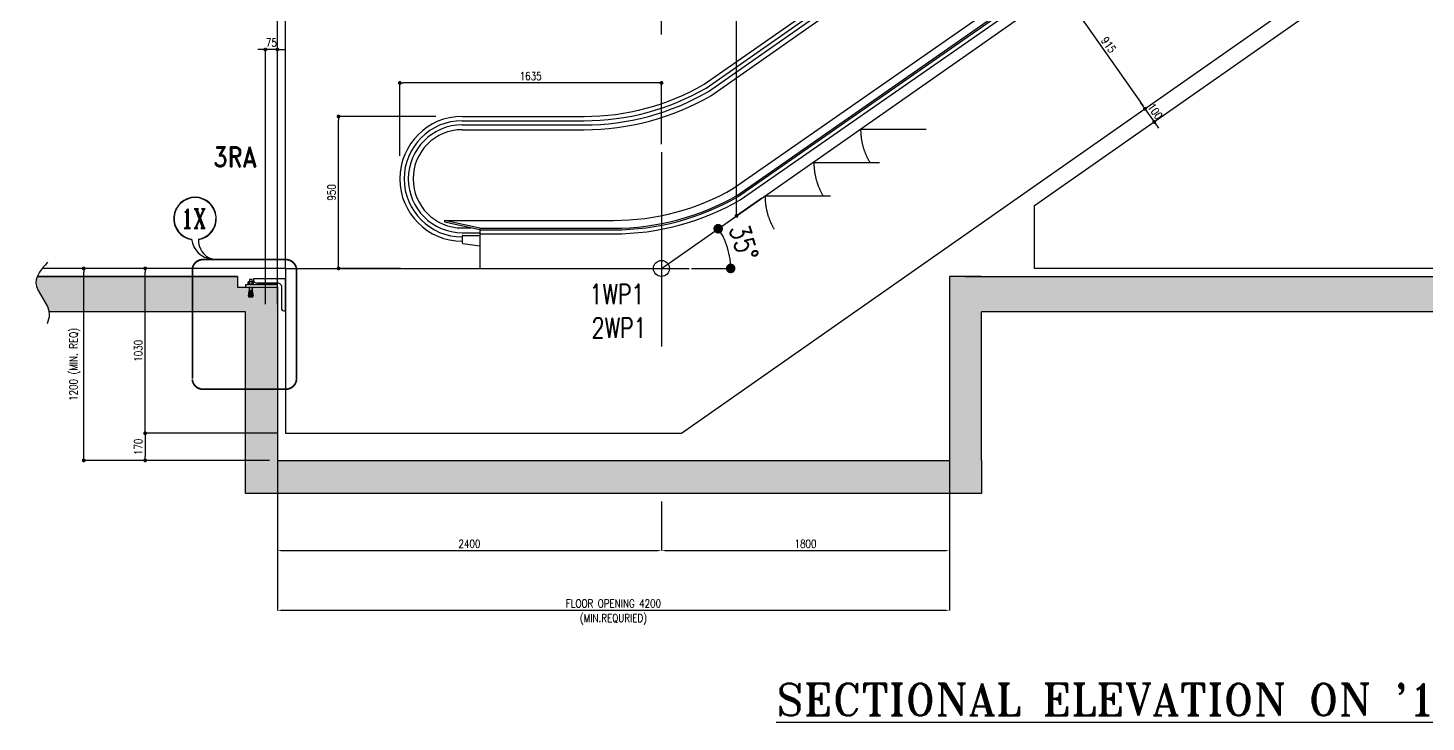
# Model space of a CAD drawing. Header units: millimetres. Extents: x -106996 to 276536, y -21995 to 37993.
# Drawn here: x 195002 to 203738, y 394 to 4732 of the extents above; entities that cross this region are included whole.
import ezdxf

# ---------------------------------------------------------------- set-up
doc = ezdxf.new("R2010")
doc.units = ezdxf.units.MM
doc.header["$LTSCALE"] = 100
for name, pattern in [('CENTER', [50.8, 31.75, -6.35, 6.35, -6.35]), ('HIDDEN', [9.525, 6.35, -3.175]), ('HIDDENX2', [0.75, 0.5, -0.25]), ('HIDE', [0.302, 0.177, -0.125])]:
    doc.linetypes.add(name, pattern=pattern)
doc.layers.get('0').update_dxf_attribs({"color": 3})
for name, color, linetype in [('1', 2, 'Continuous'), ('A-CONC', 1, 'Continuous'), ('A-CONC-H', 252, 'Continuous'), ('A-CONC-H @ 1', 252, 'Continuous'), ('ESCALATOR', 142, 'Continuous'), ('GEN-___-T03-ESC-ESC', 7, 'Continuous'), ('GEN-___-T03-ESC-GEN-CNTR', 1, 'CENTER'), ('GEN-___-T03-ESC-L_LINE0', 7, 'Continuous'), ('GEN-___-T03-ESC-WALL-CONC', 4, 'Continuous'), ('TEXT', 7, 'Continuous')]:
    doc.layers.add(name, color=color, linetype=linetype)
doc.styles.add('F1', font='romant.shx', dxfattribs={"width": 0.85})
doc.styles.add('F2', font='romand.shx')
doc.styles.add('F3', font='romans.shx', dxfattribs={"width": 0.8})
doc.dimstyles.new('NOR', dxfattribs={"dimscale": 20, "dimtxt": 2.5, "dimasz": 1.2, "dimexe": 0, "dimexo": 2.5, "dimgap": 0.9, "dimtad": 1, "dimzin": 12, "dimdsep": 46, "dimtxsty": 'F3', "dimsah": 1, "dimcen": 0.09, "dimclrd": 2, "dimclre": 2, "dimclrt": 7, "dimadec": 0, "dimazin": 0, "dimtfac": 1, "dimtix": 1, "dimtmove": 2, "dimatfit": 3, "dimfxl": 0, "dimtolj": 1, "dimtzin": 12, "dimarcsym": 0})
doc.dimstyles.new('NOR$2', dxfattribs={"dimscale": 50, "dimtxt": 2.5, "dimasz": 1.2, "dimexe": 0, "dimexo": 2.5, "dimgap": 0.9, "dimtad": 1, "dimdec": 1, "dimzin": 12, "dimdsep": 46, "dimtxsty": 'F3', "dimblk1": 'DOT', "dimblk2": 'DOT', "dimsah": 1, "dimcen": 0.09, "dimclrd": 2, "dimclre": 2, "dimclrt": 7, "dimadec": 0, "dimazin": 0, "dimtfac": 1, "dimtdec": 1, "dimtix": 1, "dimtmove": 0, "dimatfit": 3, "dimldrblk": 'DOT', "dimfxl": 0, "dimtolj": 1, "dimtzin": 12, "dimarcsym": 0})
pattern_1 = [(50, (193965.38, -12194.88), (143.45204, -12.5504), [15, -165]), (355, (193965.38, -12194.88), (-27.7503, 150.4384), [12, -132]), (100.45144, (193977.34, -12195.93), (115.7018, 137.888), [12.748, -140.2284]), (46.1842, (193965.38, -12154.88), (213.4483, -33.1039), [22.5, -247.5]), (96.6356, (193983.17, -12157.64), (186.9324, 194.8237), [19.122, -210.3428]), (351.1842, (193965.38, -12154.88), (186.9324, 194.8237), [18, -198]), (21, (193985.38, -12164.88), (119.3814, -80.5238), [15, -165]), (326, (193985.38, -12164.88), (48.6631, 145.03), [12, -132]), (71.45144, (193995.33, -12171.59), (168.0445, 64.5062), [12.748, -140.2284]), (37.5, (193965.38, -12194.88), (2.43197, 66.57877), [0, -130.4, 0, -134, 0, -132.5]), (7.5, (193965.38, -12194.88), (52.6139, 78.88234), [0, -76.4, 0, -127.4, 0, -50.5]), (327.5, (193920.78, -12194.88), (106.76449, -4.51097), [0, -50, 0, -156, 0, -207]), (317.5, (193900.78, -12194.88), (116.63723, 20.021), [0, -65, 0, -103.6, 0, -147])]

# ---------------------------------------------------------------- blocks, each defined once
blk = doc.blocks.new('DOT')
at = {"layer": '1', "color": 0, "linetype": 'ByBlock'}
blk.add_line((-0.5, 0), (-1, 0), dxfattribs=at)
at = {"layer": '1', "color": 0, "linetype": 'ByBlock', "const_width": 0.5}
blk.add_lwpolyline([(-0.25, 0, 1), (0.25, 0, 1)], format="xyb", close=True, dxfattribs=at)
blk = doc.blocks.new('*D299')
at = {"color": 2, "linetype": 'ByBlock', "lineweight": -2, "transparency": 16777216}
for p, q in [((196610, 3336.3), (196610, 9543.8)), ((207248, 9543.8), (196634, 9543.8)), ((207272, 7216.2), (207272, 9543.8))]:
    blk.add_line(p, q, dxfattribs=at)
at = {"layer": 'DEFPOINTS', "color": 0, "transparency": 16777216}
for p in [(196610, 9543.8), (207272, 7166.2), (196610, 3286.3)]:
    blk.add_point(p, dxfattribs=at)
at = {"color": 2, "lineweight": -2, "transparency": 16777216, "xscale": 23.99999999999999, "yscale": 23.99999999999999, "zscale": 23.99999999999999, "rotation": 180}
blk.add_blockref('DOT', (196610, 9543.8), dxfattribs=at)
at = {"color": 2, "lineweight": -2, "transparency": 16777216, "xscale": 23.99999999999999, "yscale": 23.99999999999999, "zscale": 23.99999999999999}
blk.add_blockref('DOT', (207272, 9543.8), dxfattribs=at)
at = {"color": 7, "transparency": 16777216, "insert": (201941, 9586.8), "char_height": 50, "attachment_point": 5, "style": 'F3'}
blk.add_mtext('\\A1;TRUSS LENGTH 10662.01', dxfattribs=at)
blk = doc.blocks.new('_DOT')
at = {"color": 0, "linetype": 'ByBlock'}
blk.add_line((-0.5, 0), (-1, 0), dxfattribs=at)
at = {"color": 0, "linetype": 'ByBlock', "const_width": 0.5}
blk.add_lwpolyline([(-0.25, 0, 1), (0.25, 0, 1)], format="xyb", close=True, dxfattribs=at)
blk = doc.blocks.new('*D300')
at = {"color": 2, "linetype": 'ByBlock', "lineweight": -2, "transparency": 16777216}
for p, q in [((196560, 3336.3), (196560, 9951.2)), ((207298.1, 9951.2), (196584, 9951.2)), ((207322.1, 7216.2), (207322.1, 9951.2))]:
    blk.add_line(p, q, dxfattribs=at)
at = {"layer": 'DEFPOINTS', "color": 0, "transparency": 16777216}
for p in [(196560, 9951.2), (207322.1, 7166.2), (196560, 3286.3)]:
    blk.add_point(p, dxfattribs=at)
at = {"color": 2, "lineweight": -2, "transparency": 16777216, "xscale": 23.99999999999999, "yscale": 23.99999999999999, "zscale": 23.99999999999999, "rotation": 180}
blk.add_blockref('DOT', (196560, 9951.2), dxfattribs=at)
at = {"color": 2, "lineweight": -2, "transparency": 16777216, "xscale": 23.99999999999999, "yscale": 23.99999999999999, "zscale": 23.99999999999999}
blk.add_blockref('DOT', (207322.1, 9951.2), dxfattribs=at)
at = {"color": 7, "transparency": 16777216, "insert": (201941.1, 9994.2), "char_height": 50, "attachment_point": 5, "style": 'F3'}
blk.add_mtext('\\A1;      DISTANCE BETWEEN THE SUPPORT BEAM 10762', dxfattribs=at)
blk = doc.blocks.new('*D303')
at = {"color": 2, "linetype": 'ByBlock', "lineweight": -2, "transparency": 16777216}
for p, q in [((196610, 3565.2), (196610, 9180.4)), ((198936, 9180.4), (196634, 9180.4)), ((198960, 4690.3), (198960, 9180.4))]:
    blk.add_line(p, q, dxfattribs=at)
at = {"layer": 'DEFPOINTS', "color": 0, "transparency": 16777216}
for p in [(196610, 9180.4), (198960, 4640.3), (196610, 3515.2)]:
    blk.add_point(p, dxfattribs=at)
at = {"color": 2, "lineweight": -2, "transparency": 16777216, "xscale": 23.99999999999999, "yscale": 23.99999999999999, "zscale": 23.99999999999999, "rotation": 180}
blk.add_blockref('DOT', (196610, 9180.4), dxfattribs=at)
at = {"color": 2, "lineweight": -2, "transparency": 16777216, "xscale": 23.99999999999999, "yscale": 23.99999999999999, "zscale": 23.99999999999999}
blk.add_blockref('DOT', (198960, 9180.4), dxfattribs=at)
at = {"color": 7, "transparency": 16777216, "insert": (197785, 9223.4), "char_height": 50, "attachment_point": 5, "style": 'F3'}
blk.add_mtext('\\A1;2350', dxfattribs=at)
blk = doc.blocks.new('*D307')
at = {"color": 2, "lineweight": -2, "transparency": 16777216}
blk.add_line((199148.2, 3229.1), (199392.8, 3229.1), dxfattribs=at)
blk.add_arc((198960.3, 3229.1), 432.5, 7.95512, 27.0477, dxfattribs=at)
at = {"layer": 'DEFPOINTS', "color": 0, "transparency": 16777216}
for p in [(204672.3, 7229.1), (199383.9, 3316.6), (198960.3, 3229.1), (198960.3, 3229.1), (199023.2, 3229.1)]:
    blk.add_point(p, dxfattribs=at)
at = {"color": 2, "lineweight": -2, "transparency": 16777216, "xscale": 60, "yscale": 60, "zscale": 60}
for p, rotation in [((199314.6, 3477.2), 121.025262281992), ((199392.8, 3229.1), 273.9775591444845)]:
    blk.add_blockref('DOT', p, dxfattribs=dict(at, rotation=rotation))
at = {"color": 7, "transparency": 16777216, "insert": (199475.3, 3391.5), "char_height": 125, "attachment_point": 5, "rotation": 287.50141, "style": 'F3'}
blk.add_mtext('\\A1;35°', dxfattribs=at)
blk = doc.blocks.new('*D308')
at = {"color": 2, "lineweight": -2, "transparency": 16777216}
for p, q in [((197325.1, 3933.5), (197325.1, 4388.4)), ((198936.3, 4388.4), (197349.1, 4388.4)), ((198960.3, 4005.6), (198960.3, 4388.4))]:
    blk.add_line(p, q, dxfattribs=at)
at = {"layer": 'DEFPOINTS', "color": 0, "transparency": 16777216}
for p in [(197325.1, 4388.4), (198960.3, 3955.6), (197325.1, 3883.5)]:
    blk.add_point(p, dxfattribs=at)
at = {"color": 2, "lineweight": -2, "transparency": 16777216, "xscale": 23.99999999999999, "yscale": 23.99999999999999, "zscale": 23.99999999999999, "rotation": 180}
blk.add_blockref('DOT', (197325.1, 4388.4), dxfattribs=at)
at = {"color": 2, "lineweight": -2, "transparency": 16777216, "xscale": 23.99999999999999, "yscale": 23.99999999999999, "zscale": 23.99999999999999}
blk.add_blockref('DOT', (198960.3, 4388.4), dxfattribs=at)
at = {"color": 7, "transparency": 16777216, "insert": (198142.7, 4431.4), "char_height": 50, "attachment_point": 5, "style": 'F3'}
blk.add_mtext('\\A1;1635', dxfattribs=at)
blk = doc.blocks.new('*D311')
at = {"color": 2, "lineweight": -2, "transparency": 16777216}
for p, q in [((197550.5, 4179.1), (196942.3, 4179.1)), ((196942.3, 3253.1), (196942.3, 4155.1)), ((197328.6, 3229.1), (196942.3, 3229.1))]:
    blk.add_line(p, q, dxfattribs=at)
at = {"layer": 'DEFPOINTS', "color": 0, "transparency": 16777216}
for p in [(196942.3, 4179.1), (197600.5, 4179.1), (197378.6, 3229.1)]:
    blk.add_point(p, dxfattribs=at)
at = {"color": 2, "lineweight": -2, "transparency": 16777216, "xscale": 23.99999999999999, "yscale": 23.99999999999999, "zscale": 23.99999999999999}
for p, rotation in [((196942.3, 4179.1), 90), ((196942.3, 3229.1), 270)]:
    blk.add_blockref('DOT', p, dxfattribs=dict(at, rotation=rotation))
at = {"color": 7, "transparency": 16777216, "insert": (196899.3, 3704.1), "char_height": 50, "attachment_point": 5, "rotation": 90, "style": 'F3'}
blk.add_mtext('\\A1;950', dxfattribs=at)
blk = doc.blocks.new('*D314')
at = {"color": 2, "linetype": 'ByBlock', "lineweight": -2, "transparency": 16777216}
for p, q in [((195957.2, 3229.1), (195733.9, 3229.1)), ((195733.9, 2223.1), (195733.9, 3205.1)), ((196560.3, 2199.1), (195733.9, 2199.1))]:
    blk.add_line(p, q, dxfattribs=at)
at = {"layer": 'DEFPOINTS', "color": 0, "transparency": 16777216}
for p in [(195733.9, 3229.1), (196007.2, 3229.1), (196610.3, 2199.1)]:
    blk.add_point(p, dxfattribs=at)
at = {"color": 2, "lineweight": -2, "transparency": 16777216, "xscale": 23.99999999999999, "yscale": 23.99999999999999, "zscale": 23.99999999999999}
for p, rotation in [((195733.9, 3229.1), 90), ((195733.9, 2199.1), 270)]:
    blk.add_blockref('DOT', p, dxfattribs=dict(at, rotation=rotation))
at = {"color": 7, "transparency": 16777216, "insert": (195690.9, 2714.1), "char_height": 50, "attachment_point": 5, "rotation": 90, "style": 'F3'}
blk.add_mtext('\\A1;1030', dxfattribs=at)
blk = doc.blocks.new('*D315')
at = {"color": 2, "linetype": 'ByBlock', "lineweight": -2, "transparency": 16777216}
for p, q in [((196560.3, 2199.1), (195733.9, 2199.1)), ((195733.9, 2175.1), (195733.9, 2053.1)), ((196510.3, 2029.1), (195733.9, 2029.1))]:
    blk.add_line(p, q, dxfattribs=at)
at = {"layer": 'DEFPOINTS', "color": 0, "transparency": 16777216}
for p in [(196610.3, 2199.1), (195733.9, 2029.1), (196560.3, 2029.1)]:
    blk.add_point(p, dxfattribs=at)
at = {"color": 2, "lineweight": -2, "transparency": 16777216, "xscale": 23.99999999999999, "yscale": 23.99999999999999, "zscale": 23.99999999999999}
for p, rotation in [((195733.9, 2199.1), 90), ((195733.9, 2029.1), 270)]:
    blk.add_blockref('DOT', p, dxfattribs=dict(at, rotation=rotation))
at = {"color": 7, "transparency": 16777216, "insert": (195690.9, 2114.1), "char_height": 50, "attachment_point": 5, "rotation": 90, "style": 'F3'}
blk.add_mtext('\\A1;170', dxfattribs=at)
blk = doc.blocks.new('*D316')
at = {"color": 2, "linetype": 'ByBlock', "lineweight": -2, "transparency": 16777216}
for p, q in [((196560.3, 3229.1), (195350.1, 3229.1)), ((195350.1, 2053.1), (195350.1, 3205.1)), ((196510.3, 2029.1), (195350.1, 2029.1))]:
    blk.add_line(p, q, dxfattribs=at)
at = {"layer": 'DEFPOINTS', "color": 0, "transparency": 16777216}
for p in [(195350.1, 3229.1), (196610.3, 3229.1), (196560.3, 2029.1)]:
    blk.add_point(p, dxfattribs=at)
at = {"color": 2, "lineweight": -2, "transparency": 16777216, "xscale": 23.99999999999999, "yscale": 23.99999999999999, "zscale": 23.99999999999999}
for p, rotation in [((195350.1, 3229.1), 90), ((195350.1, 2029.1), 270)]:
    blk.add_blockref('DOT', p, dxfattribs=dict(at, rotation=rotation))
at = {"color": 7, "transparency": 16777216, "insert": (195294, 2629.1), "char_height": 50, "attachment_point": 5, "rotation": 90, "style": 'F3'}
blk.add_mtext('\\A1;1200 (MIN. REQ)', dxfattribs=at)
blk = doc.blocks.new('*D319')
at = {"color": 2, "lineweight": -2, "transparency": 16777216}
for p, q in [((200760.3, 2908), (200760.3, 1092.1)), ((196560.3, 2104.1), (196560.3, 1092.1)), ((200736.3, 1092.1), (196584.3, 1092.1))]:
    blk.add_line(p, q, dxfattribs=at)
at = {"color": 2, "transparency": 16777216}
for points in [[(196584.3, 1096.1), (196584.3, 1088.1), (196560.3, 1092.1)], [(200736.3, 1096.1), (200736.3, 1088.1), (200760.3, 1092.1)]]:
    blk.add_solid(points, dxfattribs=at)
at = {"layer": 'DEFPOINTS', "color": 0, "transparency": 16777216}
for p in [(200760.3, 2958), (196560.3, 2154.1, -3474.2), (196560.3, 1092.1)]:
    blk.add_point(p, dxfattribs=at)
at = {"color": 7, "transparency": 16777216, "char_height": 50, "attachment_point": 5, "style": 'F3'}
for s, insert in [('\\A1;FLOOR OPENING 4200', (198660.3, 1135.1)), ('\\A1;(MIN.REQURIED)', (198660.3, 1036))]:
    blk.add_mtext(s, dxfattribs=dict(at, insert=insert))
blk = doc.blocks.new('*D320')
at = {"color": 2, "lineweight": -2, "transparency": 16777216}
for p, q in [((196560.3, 1773), (196560.3, 1465.5)), ((198960.4, 1773), (198960.4, 1465.5)), ((196584.3, 1465.5), (198936.4, 1465.5))]:
    blk.add_line(p, q, dxfattribs=at)
at = {"color": 2, "transparency": 16777216}
for points in [[(196584.3, 1469.5), (196584.3, 1461.5), (196560.3, 1465.5)], [(198936.4, 1469.5), (198936.4, 1461.5), (198960.4, 1465.5)]]:
    blk.add_solid(points, dxfattribs=at)
at = {"layer": 'DEFPOINTS', "color": 0, "transparency": 16777216}
for p in [(196560.3, 1823), (198960.4, 1823), (198960.4, 1465.5)]:
    blk.add_point(p, dxfattribs=at)
at = {"color": 7, "transparency": 16777216, "insert": (197760.3, 1508.5), "char_height": 50, "attachment_point": 5, "style": 'F3'}
blk.add_mtext('\\A1;2400', dxfattribs=at)
blk = doc.blocks.new('*D321')
at = {"color": 2, "lineweight": -2, "transparency": 16777216}
for p, q in [((200760.3, 2908), (200760.3, 1465.5)), ((198960.4, 1773), (198960.4, 1465.5)), ((198984.4, 1465.5), (200736.3, 1465.5))]:
    blk.add_line(p, q, dxfattribs=at)
at = {"color": 2, "transparency": 16777216}
for points in [[(198984.4, 1469.5), (198984.4, 1461.5), (198960.4, 1465.5)], [(200736.3, 1469.5), (200736.3, 1461.5), (200760.3, 1465.5)]]:
    blk.add_solid(points, dxfattribs=at)
at = {"layer": 'DEFPOINTS', "color": 0, "transparency": 16777216}
for p in [(200760.3, 2958), (198960.4, 1823), (200760.3, 1465.5)]:
    blk.add_point(p, dxfattribs=at)
at = {"color": 7, "transparency": 16777216, "insert": (199860.3, 1508.5), "char_height": 50, "attachment_point": 5, "style": 'F3'}
blk.add_mtext('\\A1;1800', dxfattribs=at)
blk = doc.blocks.new('*D322')
at = {"color": 2, "linetype": 'ByBlock', "lineweight": -2, "transparency": 16777216}
for p, q in [((199777.7, 6923), (199428.8, 6678.8)), ((199428.8, 6654.8), (199428.8, 5857)), ((199428.8, 3581.2), (199428.8, 5049.6)), ((199588, 3668.6), (199428.8, 3557.2))]:
    blk.add_line(p, q, dxfattribs=at)
at = {"layer": 'DEFPOINTS', "color": 0, "transparency": 16777216}
for p in [(199827.7, 6958), (199638, 3703.6), (199428.8, 3557.2)]:
    blk.add_point(p, dxfattribs=at)
at = {"color": 2, "lineweight": -2, "transparency": 16777216, "xscale": 23.99999999999999, "yscale": 23.99999999999999, "zscale": 23.99999999999999}
for p, rotation in [((199428.8, 6678.8), 90), ((199428.8, 3557.2), 270)]:
    blk.add_blockref('DOT', p, dxfattribs=dict(at, rotation=rotation))
at = {"color": 7, "transparency": 16777216, "insert": (199428.8, 5453.3), "char_height": 50, "attachment_point": 5, "rotation": 90, "style": 'F3'}
blk.add_mtext('\\A1;OVER HEAD HEIGHT 2300\\P (MIN.REQD)', dxfattribs=at)
blk = doc.blocks.new('*D325')
at = {"color": 2, "lineweight": -2, "transparency": 16777216}
for p, q in [((201440.9, 4965.9), (201456.3, 4976.7)), ((201470.1, 4957), (201967.7, 4246.4)), ((201966.1, 4216), (201981.4, 4226.8))]:
    blk.add_line(p, q, dxfattribs=at)
at = {"layer": 'DEFPOINTS', "color": 0, "transparency": 16777216}
for p in [(201400, 4937.2), (201981.4, 4226.8), (201925.1, 4187.3)]:
    blk.add_point(p, dxfattribs=at)
at = {"color": 2, "lineweight": -2, "transparency": 16777216, "xscale": 23.99999999999999, "yscale": 23.99999999999999, "zscale": 23.99999999999999}
for p, rotation in [((201456.3, 4976.7), 125.0028214264736), ((201981.4, 4226.8), 305.0028214264736)]:
    blk.add_blockref('DOT', p, dxfattribs=dict(at, rotation=rotation))
at = {"color": 7, "transparency": 16777216, "insert": (201754.1, 4626.4), "char_height": 50, "attachment_point": 5, "rotation": 305.00282, "style": 'F3'}
blk.add_mtext('\\A1;915', dxfattribs=at)
blk = doc.blocks.new('*D326')
at = {"color": 2, "linetype": 'ByBlock', "lineweight": -2, "transparency": 16777216}
for p, q in [((196461.3, 4597.1), (196437.3, 4597.1)), ((196485.3, 3005.9), (196485.3, 4597.1)), ((196560.3, 4597.1), (196485.3, 4597.1)), ((196560.3, 3005.9), (196560.3, 4597.1)), ((196584.3, 4597.1), (196608.3, 4597.1))]:
    blk.add_line(p, q, dxfattribs=at)
at = {"layer": 'DEFPOINTS', "color": 0, "transparency": 16777216}
for p in [(196485.3, 4597.1), (196485.3, 2955.9), (196560.3, 2955.9)]:
    blk.add_point(p, dxfattribs=at)
at = {"color": 2, "lineweight": -2, "transparency": 16777216, "xscale": 23.99999999999999, "yscale": 23.99999999999999, "zscale": 23.99999999999999}
blk.add_blockref('DOT', (196485.3, 4597.1), dxfattribs=at)
at = {"color": 2, "lineweight": -2, "transparency": 16777216, "xscale": 23.99999999999999, "yscale": 23.99999999999999, "zscale": 23.99999999999999, "rotation": 180}
blk.add_blockref('DOT', (196560.3, 4597.1), dxfattribs=at)
at = {"color": 7, "transparency": 16777216, "insert": (196522.8, 4640.1), "char_height": 50, "attachment_point": 5, "style": 'F3'}
blk.add_mtext('\\A1;75', dxfattribs=at)
blk = doc.blocks.new('*D365')
at = {"color": 2, "lineweight": -2, "transparency": 16777216}
for p, q in [((201967.5, 4246.4), (201953.7, 4266)), ((201966, 4216), (201981.3, 4226.8)), ((201981.3, 4226.8), (202038.9, 4144.7)), ((202023.7, 4134), (202038.9, 4144.7)), ((202052.7, 4125.1), (202066.5, 4105.4))]:
    blk.add_line(p, q, dxfattribs=at)
at = {"layer": 'DEFPOINTS', "color": 0, "transparency": 16777216}
for p in [(201925.1, 4187.3), (202038.9, 4144.7), (201982.8, 4105.3)]:
    blk.add_point(p, dxfattribs=at)
at = {"color": 2, "lineweight": -2, "transparency": 16777216, "xscale": 23.99999999999999, "yscale": 23.99999999999999, "zscale": 23.99999999999999}
for p, rotation in [((201981.3, 4226.8), 305.0897732676826), ((202038.9, 4144.7), 125.0897732676826)]:
    blk.add_blockref('DOT', p, dxfattribs=dict(at, rotation=rotation))
at = {"color": 7, "transparency": 16777216, "insert": (202045.3, 4210.4), "char_height": 50, "attachment_point": 5, "rotation": 305.08977, "style": 'F3'}
blk.add_mtext('\\A1;100', dxfattribs=at)

msp = doc.modelspace()

# ---------------------------------------------------------------- hatches: boundary and pattern name
at = {"layer": 'A-CONC-H'}
h = msp.add_hatch(dxfattribs=at)
h.set_pattern_fill('AR-CONC', color=2, scale=20)
h.set_pattern_definition(pattern_1)
h.paths.add_polyline_path([(200960.3375508, 1877.6281858), (200960.3375508, 2958.0152004), (200760.3375508, 2958.0152004), (200760.3375508, 2029.1046366), (196560.3375508, 2029.1046366), (196560.3375508, 2958.0152004), (196360.3375508, 2958.0152004), (196360.3375508, 1877.6281858), (196360.3375508, 1822.9555995), (200960.3375508, 1822.9555995)])
h.paths.add_polyline_path([(196560.3375508, 3111.2319961), (196402.8982536, 3111.2319961), (196402.8982536, 3089.6678805), (196408.2746318, 3051.8819212), (196378.8552086, 3051.8819212), (196384.2315869, 3089.6678805), (196384.2315869, 3111.2319961), (196310.3375508, 3111.2319961), (196310.3375508, 3179.1035315), (196028.9329953, 3179.1035315), (196028.9329953, 2958.0152004), (196360.3375508, 2958.0152004), (196560.3375508, 2958.0152004)])
edge = h.paths.add_edge_path()
edge.add_spline(control_points=[(195060.2387714, 3179.1035315), (195087.3696119, 3225.7668583), (195001.5175697, 3127.1358097), (195122.1525374, 3021.3893487), (195133.1564394, 2958.0152004)], knot_values=[0, 0, 0, 0, 145.3899130863, 344.004277514, 344.004277514, 344.004277514, 344.004277514], degree=3, periodic=0)
edge.add_line((195133.1564394, 2958.0152004), (196028.9329953, 2958.0152004))
edge.add_line((196028.9329953, 2958.0152004), (196028.9329953, 3179.1035315))
edge.add_line((196028.9329953, 3179.1035315), (195060.1739339, 3179.1035315))
at = {"layer": 'A-CONC-H @ 1'}
h = msp.add_hatch(dxfattribs=at)
h.set_pattern_fill('AR-CONC', color=2, scale=20)
h.set_pattern_definition(pattern_1)
h.paths.add_polyline_path([(209001.4474044, 3025.1509234), (208999.7218323, 3028.1673183), (208997.8971473, 3031.1830945), (208995.9884976, 3034.1986817), (208994.0110313, 3037.2145099), (208991.9798967, 3040.2310087), (208989.910242, 3043.2486079), (208987.8172153, 3046.2677375), (208985.7159649, 3049.288827), (208983.6216389, 3052.3123065), (208981.5493855, 3055.3386056), (208979.5143528, 3058.3681542), (208977.5316892, 3061.4013821), (208975.6165427, 3064.438719), (208973.7840616, 3067.4805947), (208972.049394, 3070.5274392), (208970.4276882, 3073.579682), (208968.9340923, 3076.6377532), (208967.5837545, 3079.7020823), (208966.391823, 3082.7730994), (208965.3731408, 3085.8512245), (208964.5336374, 3088.9365995), (208963.8691295, 3092.0290503), (208963.3748875, 3095.1283856), (208963.0461817, 3098.2344141), (208962.8782826, 3101.3469446), (208962.8664606, 3104.4657859), (208963.0059861, 3107.5907468), (208963.2921294, 3110.721636), (208963.720161, 3113.8582622), (208964.2853512, 3117.0004343), (208964.9829704, 3120.147961), (208965.8082891, 3123.3006511), (208966.7565776, 3126.4583133), (208967.8231063, 3129.6207564), (208969.0031456, 3132.7877891), (208970.2919659, 3135.9592203), (208971.6848376, 3139.1348587), (208973.1770311, 3142.314513), (208974.7638168, 3145.4979921), (208976.4404651, 3148.6851046), (208978.2022463, 3151.8756593), (208980.0444309, 3155.0694651), (208981.9622892, 3158.2663307), (208983.9510917, 3161.4660648), (208986.0061087, 3164.6684761), (208988.1226107, 3167.8733736), (208990.295868, 3171.0805659), (208992.521151, 3174.2898618), (208994.7937302, 3177.50107), (208995.9484184, 3179.1035315), (200760.3375508, 3179.1035315), (200760.3375508, 2958.0152004), (209001.4474044, 2958.0152004)])

# ---------------------------------------------------------------- linework, layer by layer
for p, q in [((196610.3375508, 3229.1046366), (196610.3375508, 8518.3966419)), ((196560.3375508, 3229.1022512), (196560.3375508, 8287.6921877)), ((201290.9371361, 3229.1244945), (201290.9371361, 3621.9790852)), ((198960.3180948, 3229.1046366), (199134.2534279, 3229.1046366)), ((196560.3375508, 3111.2319961), (196560.3375508, 3139.2100195))]:
    msp.add_line(p, q)
at = {"linetype": 'Continuous'}
for p, q in [((199226.6620294, 4380.066531), (204276.4535214, 7915.4051421)), ((199240.1620294, 4356.683845), (204290.9933042, 7892.6251335)), ((199253.1620294, 4334.1671846), (204295.5364534, 7865.3656424)), ((199268.1620294, 4308.1864224), (204311.501947, 7839.9215581)), ((199410.8290044, 3730.066531), (204591.5620404, 7341.0909723)), ((199435.3290044, 3687.6312862), (204625.5562386, 7303.8552531)), ((199440.3290044, 3678.9710321), (204630.8285623, 7295.3392266)), ((199452.8290044, 3657.320397), (204644.0022639, 7274.0441834)), ((197715.1375508, 4179.1046366), (198476.6620294, 4179.1046366)), ((197715.1375508, 4152.1046366), (198476.6620294, 4152.1046366)), ((197715.1375508, 4126.1046366), (198476.6620294, 4126.1046366)), ((197715.1375508, 4096.1046366), (198476.6620294, 4096.1046366)), ((197605.1375508, 3529.1046366), (198660.8290044, 3529.1046366)), ((197605.1375508, 3529.1046366), (197605.1375508, 3519.1046366)), ((197825.1375508, 3480.1046366), (197605.1375508, 3529.1046366)), ((197825.1375508, 3470.1046366), (197605.1375508, 3519.1046366)), ((197715.1375508, 3482.1046366), (197771.2599998, 3482.1046366)), ((197715.1375508, 3452.1046366), (197825.1375508, 3452.1046366)), ((197720.1375508, 3435.9032886), (197825.1375508, 3435.9032886)), ((197825.1375508, 3480.1046366), (198660.8290044, 3480.1046366)), ((197825.1375508, 3470.1046366), (198660.8290044, 3470.1046366)), ((197825.1375508, 3445.1046366), (198660.8290044, 3445.1046366))]:
    msp.add_line(p, q, dxfattribs=at)
at = {"color": 1, "linetype": 'HIDDENX2', "ltscale": 150}
for p, q in [((199084.6514868, 2199.1046366), (204796.657163, 6199.1132688)), ((196610.3375508, 3229.1046366), (196610.3375508, 2199.1046366)), ((196610.3375508, 2199.1046366), (199084.6514868, 2199.1046366))]:
    msp.add_line(p, q, dxfattribs=at)
at = {"color": 4}
for p, q in [((201290.9371361, 3621.9790852), (204828.191686, 6099.1132688)), ((196560.3375508, 2658.0152004), (196560.3375508, 2029.1046366)), ((196560.3375508, 2029.1046366), (199016.3722668, 2029.1046366))]:
    msp.add_line(p, q, dxfattribs=at)
at = {"color": 1, "linetype": 'HIDE', "const_width": 10.8}
msp.add_lwpolyline([(196028.1887193, 3223.6653256, -0.3622674863), (196089.7660776, 3284.3571931, -2.7603912521)], format="xyb", dxfattribs=at)
at = {"color": 1, "linetype": 'HIDDENX2', "ltscale": 150, "const_width": 10.8}
for points in [[(196028.9329953, 3229.3570009), (196028.9329953, 2540.5489564)], [(196089.7660776, 3284.3482629), (196618.4250187, 3284.3482629)], [(196679.7750874, 3223.9176899), (196679.7750874, 2535.1096453)], [(196618.4250187, 2474.6790723), (196089.7660776, 2474.6790723)]]:
    msp.add_lwpolyline(points, dxfattribs=at)
for points in [[(196679.7874021, 3223.6653256, 0.3622674863), (196618.2100439, 3284.3571931, 2.7603912521)], [(196028.1887193, 2535.1096453, 0.3622674863), (196089.7660776, 2474.4177778, 2.7603912521)], [(196679.7874021, 2535.1096453, -0.3622674863), (196618.2100439, 2474.4177778, -2.7603912521)]]:
    msp.add_lwpolyline(points, format="xyb", dxfattribs=at)
at = {"color": 6}
for points in [[(196310.3375508, 3179.1035315), (195060.2387714, 3179.1035315), (196310.3375508, 3179.1035315), (196310.3375508, 3111.2319961), (196560.3375508, 3111.2319961), (196560.3375508, 2029.1046366)], [(200960.3375508, 3179.1035315), (200760.3375508, 3179.1035315), (200760.3375508, 2029.1046366)], [(196360.3375508, 2029.1046366), (196360.3375508, 2958.0152004), (195133.1564394, 2958.0152004)], [(200960.3375508, 2029.1046366), (200960.3375508, 2958.0152004)], [(200960.3375508, 2029.1046366), (200960.3375508, 1822.9555995), (196360.3375508, 1822.9555995), (196360.3375508, 2029.1046366)], [(196560.3375508, 2029.1046366), (200760.3375508, 2029.1046366)]]:
    msp.add_lwpolyline(points, dxfattribs=at)
msp.add_lwpolyline([(196360.3375508, 3127.2319961), (196360.3375508, 3111.2319961), (196560.3375508, 3111.2319961), (196560.3375508, 3127.2319961), (196360.3375508, 3127.2319961)])
msp.add_circle((198960.3180948, 3229.1046366), 50)
at = {"linetype": 'Continuous'}
for centre, radius, start, end in [((198476.6620294, 5679.1046366), 1500, 270, 300), ((198476.6620294, 5679.1046366), 1527, 270, 300), ((198476.6620294, 5679.1046366), 1553, 270, 300), ((198476.6620294, 5679.1046366), 1583, 270, 300), ((197715.1375508, 3789.1046366), 390, 90, 270), ((197715.1375508, 3789.1046366), 363, 90, 270), ((197715.1375508, 3789.1046366), 337, 90, 270), ((197715.1375508, 3789.1046366), 307, 90, 270), ((198660.8290044, 5029.1046366), 1500, 270, 300), ((198660.8290044, 5029.1046366), 1549, 270, 300), ((198660.8290044, 5029.1046366), 1559, 270, 300), ((198660.8290044, 5029.1046366), 1584, 270, 300), ((197720.1375508, 3430.9032886), 5, 90, 180)]:
    msp.add_arc(centre, radius, start, end, dxfattribs=at)
for centre, radius, start, end in [((196045.7557102, 3540.5583868), 133.2977613, 279.2767413674, 260.4920094457), ((196045.7557102, 3540.5583868), 131.2977613, 279.4638617048, 260.2194989866), ((196164.1076222, 3429.428971), 141.8363166, 187.3967983238, 265.1995281393), ((196188.6936519, 3404.0455557), 121.5510926, 176.6975793215, 252.5471291225)]:
    msp.add_arc(centre, radius, start, end)
at = {"color": 1}
msp.add_spline([(195123.6541147, 3267.4522663), (195051.6842405, 3141.1250507), (195134.5584619, 2938.5658811), (195121.0809138, 2883.8313959)], degree=3, dxfattribs=at)
msp.add_spline([(195123.6541147, 3267.4522663), (195051.6842405, 3141.1250507), (195134.5584619, 2938.5658811), (195121.0809138, 2883.8313959)], degree=3, dxfattribs=at)
msp.add_spline([(195123.6541147, 3267.4522663), (195051.6842405, 3141.1250507), (195134.5584619, 2938.5658811), (195121.0809138, 2883.8313959)], degree=3, dxfattribs=at)
at = {"layer": 'A-CONC', "color": 6}
msp.add_line((196560.3375508, 3111.2319961), (196560.3375508, 2958.0152004), dxfattribs=at)
at = {"layer": 'ESCALATOR', "color": 7}
for p, q in [((197715.1375508, 3430.9032886), (197715.1375508, 3390.4411136)), ((197825.1375508, 3480.1046366), (197825.1375508, 3229.1046366)), ((197719.430444, 3385.4913662), (197825.1375508, 3370.3903509))]:
    msp.add_line(p, q, dxfattribs=at)
at = {"layer": 'ESCALATOR', "color": 240, "linetype": 'HIDDEN'}
for points in [[(200262.6584242, 3890.7293336, -0.1361026579), (200204.8041106, 4099.3315207), (200614.8041106, 4099.3315207)], [(199970.5971013, 3682.1271466, -0.1361026579), (199912.7427876, 3890.7293336), (200322.7427876, 3890.7293336)], [(199665.0520731, 3473.5249595, -0.1361026579), (199607.1977595, 3682.1271466), (200017.1977595, 3682.1271466)]]:
    msp.add_lwpolyline(points, format="xyb", dxfattribs=at)
at = {"layer": 'ESCALATOR', "color": 7}
msp.add_arc((197720.1375508, 3390.4411136), 5, 180, 261.8698976458, dxfattribs=at)
at = {"layer": 'GEN-___-T03-ESC-ESC'}
for p, q in [((196405.5649202, 3145.8986627), (196381.5649202, 3145.8986627)), ((196374.8982536, 3129.8986627), (196374.8982536, 3127.2319961)), ((196412.2315869, 3129.8986627), (196374.8982536, 3129.8986627)), ((196377.5649202, 3129.8986627), (196377.5649202, 3143.2319961)), ((196402.9116826, 3089.5734991), (196384.2181578, 3089.5734991)), ((196384.2315869, 3111.2319961), (196384.2315869, 3089.5734991)), ((196385.5649202, 3129.8986627), (196385.5649202, 3143.2319961)), ((196401.5649202, 3129.8986627), (196401.5649202, 3143.2319961)), ((196402.8982536, 3111.2319961), (196402.8982536, 3089.5734991)), ((196409.5649202, 3129.8986627), (196409.5649202, 3143.2319961)), ((196412.2315869, 3129.8986627), (196412.2315869, 3127.2319961))]:
    msp.add_line(p, q, dxfattribs=at)
for points in [[(196401.5649202, 3145.8986627), (196401.5649202, 3158.8986627), (196385.5649202, 3158.8986627), (196385.5649202, 3145.8986627)], [(196402.8849584, 3089.7613208), (196407.8598308, 3054.7972028), (196398.5130684, 3054.7972028), (196393.5649202, 3089.5734991), (196388.6167721, 3054.7972028), (196379.2700097, 3054.7972028), (196384.244882, 3089.7613208)], [(196385.5649202, 3111.2319961), (196385.5649202, 3089.5734991), (196380.201971, 3051.8819212), (196406.9278694, 3051.8819212), (196401.5649202, 3089.5734991), (196401.5649202, 3111.2319961)], [(196560.3375508, 3135.2335864), (196440.2061873, 3135.2335864), (196440.2061873, 3139.2100195), (196560.2061873, 3139.2100195)], [(196560.3375508, 3131.2335864), (196440.2061873, 3131.2335864), (196440.2061873, 3135.2335864), (196560.3375508, 3135.2335864)], [(196560.3375508, 3127.2335864), (196440.2061873, 3127.2335864), (196440.2061873, 3131.2335864), (196560.3375508, 3131.2335864)]]:
    msp.add_lwpolyline(points, dxfattribs=at)
msp.add_lwpolyline([(196410.3375508, 3154.2100195, 0.4142135624), (196425.3375508, 3139.2100195), (196560.3375508, 3139.2100195, -0.4142135624), (196585.3375508, 3114.2100195), (196585.3375508, 2979.2100195, 0.4142135624), (196600.3375508, 2964.2100195), (196610.3375508, 2964.2100195), (196610.3375508, 3164.2100195), (196410.3375508, 3164.2100195)], format="xyb", close=True, dxfattribs=at)
for centre, radius, start, end in [((196381.5649202, 3141.5653294), 4.3333333, 22.619864946, 157.380135054), ((196393.5649202, 3132.5653294), 13.3333333, 53.1301023558, 126.8698976483), ((196405.5649202, 3141.5653294), 4.3333333, 22.619864946, 157.380135054)]:
    msp.add_arc(centre, radius, start, end, dxfattribs=at)
at = {"layer": 'GEN-___-T03-ESC-GEN-CNTR', "ltscale": 300}
for p, q in [((198960.3180948, 3229.1046366), (204672.323771, 7229.1132688)), ((198960.3180948, 3955.5744872), (198960.3180948, 2741.7112756)), ((196610.3375508, 3229.1046366), (199010.1157259, 3229.1046366))]:
    msp.add_line(p, q, dxfattribs=at)
at = {"layer": 'GEN-___-T03-ESC-GEN-CNTR', "ltscale": 150}
for p, q in [((196610.3375508, 3229.1046366), (195091.4513753, 3229.0321742)), ((212648.9360505, 3229.1244945), (201290.9371361, 3229.1244945))]:
    msp.add_line(p, q, dxfattribs=at)
at = {"layer": 'GEN-___-T03-ESC-L_LINE0'}
msp.add_lwpolyline([(196175.3355968, 3829.0008221, 0, 0, 0), (196485.3375508, 3829.0008221, 0, 0, 0), (196485.3375508, 3568.733058, 80, 0, 0), (196485.3375508, 3223.755965, 0, 0, 0)], format="xyseb", dxfattribs=at)
at = {"layer": 'GEN-___-T03-ESC-WALL-CONC', "color": 6, "ltscale": 50}
for points in [[(200858.527484, 3179.1035315), (208995.9435394, 3179.1035315)], [(208995.791277, 2958.0152004), (200960.3375508, 2958.0152004)]]:
    msp.add_lwpolyline(points, dxfattribs=at)

# ---------------------------------------------------------------- texts
for s, height, style, width, p in [('3RA', 124.66666667, 'F2', 0.85, (196159.0662582, 3864.518337)), ('1X', 120, 'F1', 0.75, (195958.7546625, 3480.5335161))]:
    msp.add_text(s, height=height, dxfattribs=dict(style=style, width=width)).set_placement(p)
at = {"color": 4, "style": 'F1'}
msp.add_text("%%USECTIONAL ELEVATION ON '1B-1B'", height=200, dxfattribs=at).set_placement((199677.9669053, 434.1941014))
at = {"layer": 'TEXT', "style": 'F3', "width": 0.75}
for s, p in [('1WP1', (198510.8597713, 3005.4113456)), ('2WP1', (198524.2526285, 2794.536048))]:
    msp.add_text(s, height=125, dxfattribs=at).set_placement(p)

# ---------------------------------------------------------------- dimensions: what is measured, and where the dimension line sits
for base, p1, p2, angle, text, override, picture, middle in [((196560.0301375, 9951.1698329), (207322.0857825, 7166.2243036), (196560.0301375, 3286.2867297), 180, '      DISTANCE BETWEEN THE SUPPORT BEAM <>', {"dimdec": 0, "dimblk1": 'DOT', "dimblk2": 'DOT', "dimarcsym": 1}, '*D300', (201941.05796, 9994.1698329)), ((196610.0301375, 9543.8408433), (207272.0423034, 7166.2243036), (196610.0301375, 3286.2867297), 180, 'TRUSS LENGTH <>', {"dimblk1": 'DOT', "dimblk2": 'DOT', "dimarcsym": 1}, '*D299', (201941.0362204, 9586.8408433)), ((195350.132158, 3229.1046366), (196560.3375508, 2029.1046366), (196610.3375508, 3229.1046366), 90, '<> (MIN. REQ)', {"dimdec": 3, "dimblk1": 'DOT', "dimblk2": 'DOT', "dimarcsym": 1}, '*D316', (195294.0369199, 2629.1046366)), ((196560.3375508, 1092.0732352), (200760.3375508, 2958.0152004), (196560.3375508, 2154.1046366, -3474.2209389), 180, 'FLOOR OPENING <>\\X(MIN.REQURIED)', {"dimdec": 0}, '*D319', (198660.3375508, 1092.0732352))]:
    dim = msp.add_linear_dim(base=base, p1=p1, p2=p2, angle=angle, text=text, dimstyle='NOR', override=override)
    dim.commit()
    dim.dimension.update_dxf_attribs({"geometry": picture, "text_midpoint": middle})
for base, p1, p2, angle, override, picture, middle in [((196610.0252723, 9180.3900474), (198960.0058163, 4640.3263033), (196610.0252723, 3515.153344), 180, {"dimdec": 0, "dimblk1": 'DOT', "dimblk2": 'DOT', "dimarcsym": 1}, '*D303', (197785.0155443, 9223.3900474)), ((196485.3375508, 4597.1136217), (196560.3375508, 2955.932138), (196485.3375508, 2955.932138), 180, {"dimdec": 3, "dimblk1": 'DOT', "dimblk2": 'DOT', "dimarcsym": 1}, '*D326', (196522.8375508, 4640.1136217)), ((197325.1375508, 4388.376461), (198960.3180948, 3955.5744872), (197325.1375508, 3883.4980778), 180, {"dimdec": 0, "dimblk1": 'DOT', "dimblk2": 'DOT'}, '*D308', (198142.7278228, 4431.376461)), ((196942.328005, 4179.1046366), (197378.6433644, 3229.1046366), (197600.4986575, 4179.1046366), 90, {"dimblk1": 'DOT', "dimblk2": 'DOT'}, '*D311', (196899.328005, 3704.1046366)), ((195733.8601907, 3229.0933398), (196610.3375508, 2199.1046366), (196007.2170678, 3229.0933398), 90, {"dimdec": 0, "dimblk1": 'DOT', "dimblk2": 'DOT', "dimarcsym": 1}, '*D314', (195690.8601907, 2714.0989882)), ((195733.8601907, 2029.1046366), (196610.3375508, 2199.1046366), (196560.3375508, 2029.1046366), 90, {"dimdec": 3, "dimblk1": 'DOT', "dimblk2": 'DOT', "dimarcsym": 1}, '*D315', (195690.8601907, 2114.1046366))]:
    dim = msp.add_linear_dim(base=base, p1=p1, p2=p2, angle=angle, dimstyle='NOR', override=override)
    dim.commit()
    dim.dimension.update_dxf_attribs({"geometry": picture, "text_midpoint": middle})
dim = msp.add_angular_dim_2l(base=(199383.8717459, 3316.5686795), line1=((198960.3180948, 3229.1046366), (204672.323771, 7229.1132688)), line2=((198960.3180948, 3229.1046366), (199023.1876837, 3229.1046366)), dimstyle='NOR$2', override={"dimdec": 0, "dimblk1": 'DOT', "dimblk2": 'DOT', "dimadec": 0, "dimazin": 3})
dim.commit()
dim.dimension.update_dxf_attribs({"geometry": '*D307', "text_midpoint": (199475.3117724, 3391.4954601)})
dim = msp.add_linear_dim(base=(199428.8472659, 3557.191872), p1=(199827.6602053, 6958.0238473), p2=(199637.9854636, 3703.5952052), angle=90, text='OVER HEAD HEIGHT 2300\\X (MIN.REQD)', dimstyle='NOR', override={"dimdec": 0, "dimblk1": 'DOT', "dimblk2": 'DOT', "dimarcsym": 1})
dim.commit()
dim.dimension.update_dxf_attribs({"geometry": '*D322', "text_midpoint": (199428.8472659, 5453.3049873), "dimtype": 160})
for p1, p2, distance, picture, middle in [((201399.977684, 4937.2068033), (201925.1196597, 4187.3049351), 68.7676487, '*D325', (201754.1002128, 4626.3676672)), ((201925.1196597, 4187.3049351), (201982.7624053, 4105.256478), 68.6180706, '*D365', (202045.2727796, 4210.4453826))]:
    dim = msp.add_aligned_dim(p1=p1, p2=p2, distance=distance, dimstyle='NOR', override={"dimdec": 0, "dimblk1": 'DOT', "dimblk2": 'DOT'})
    dim.commit()
    dim.dimension.update_dxf_attribs({"geometry": picture, "text_midpoint": middle})
dim = msp.add_linear_dim(base=(200760.3375508, 1465.4550043), p1=(198960.3502648, 1822.9555995), p2=(200760.3375508, 2958.0152004), text='<>\\X', dimstyle='NOR', override={"dimdec": 0})
dim.commit()
dim.dimension.update_dxf_attribs({"geometry": '*D321', "text_midpoint": (199860.3439078, 1465.4550043)})
dim = msp.add_linear_dim(base=(198960.3502648, 1465.4550043), p1=(196560.3375508, 1822.9555995), p2=(198960.3502648, 1822.9555995), dimstyle='NOR', override={"dimdec": 0})
dim.commit()
dim.dimension.update_dxf_attribs({"geometry": '*D320', "text_midpoint": (197760.3439078, 1508.4550043)})

doc.saveas('drawing.dxf')
